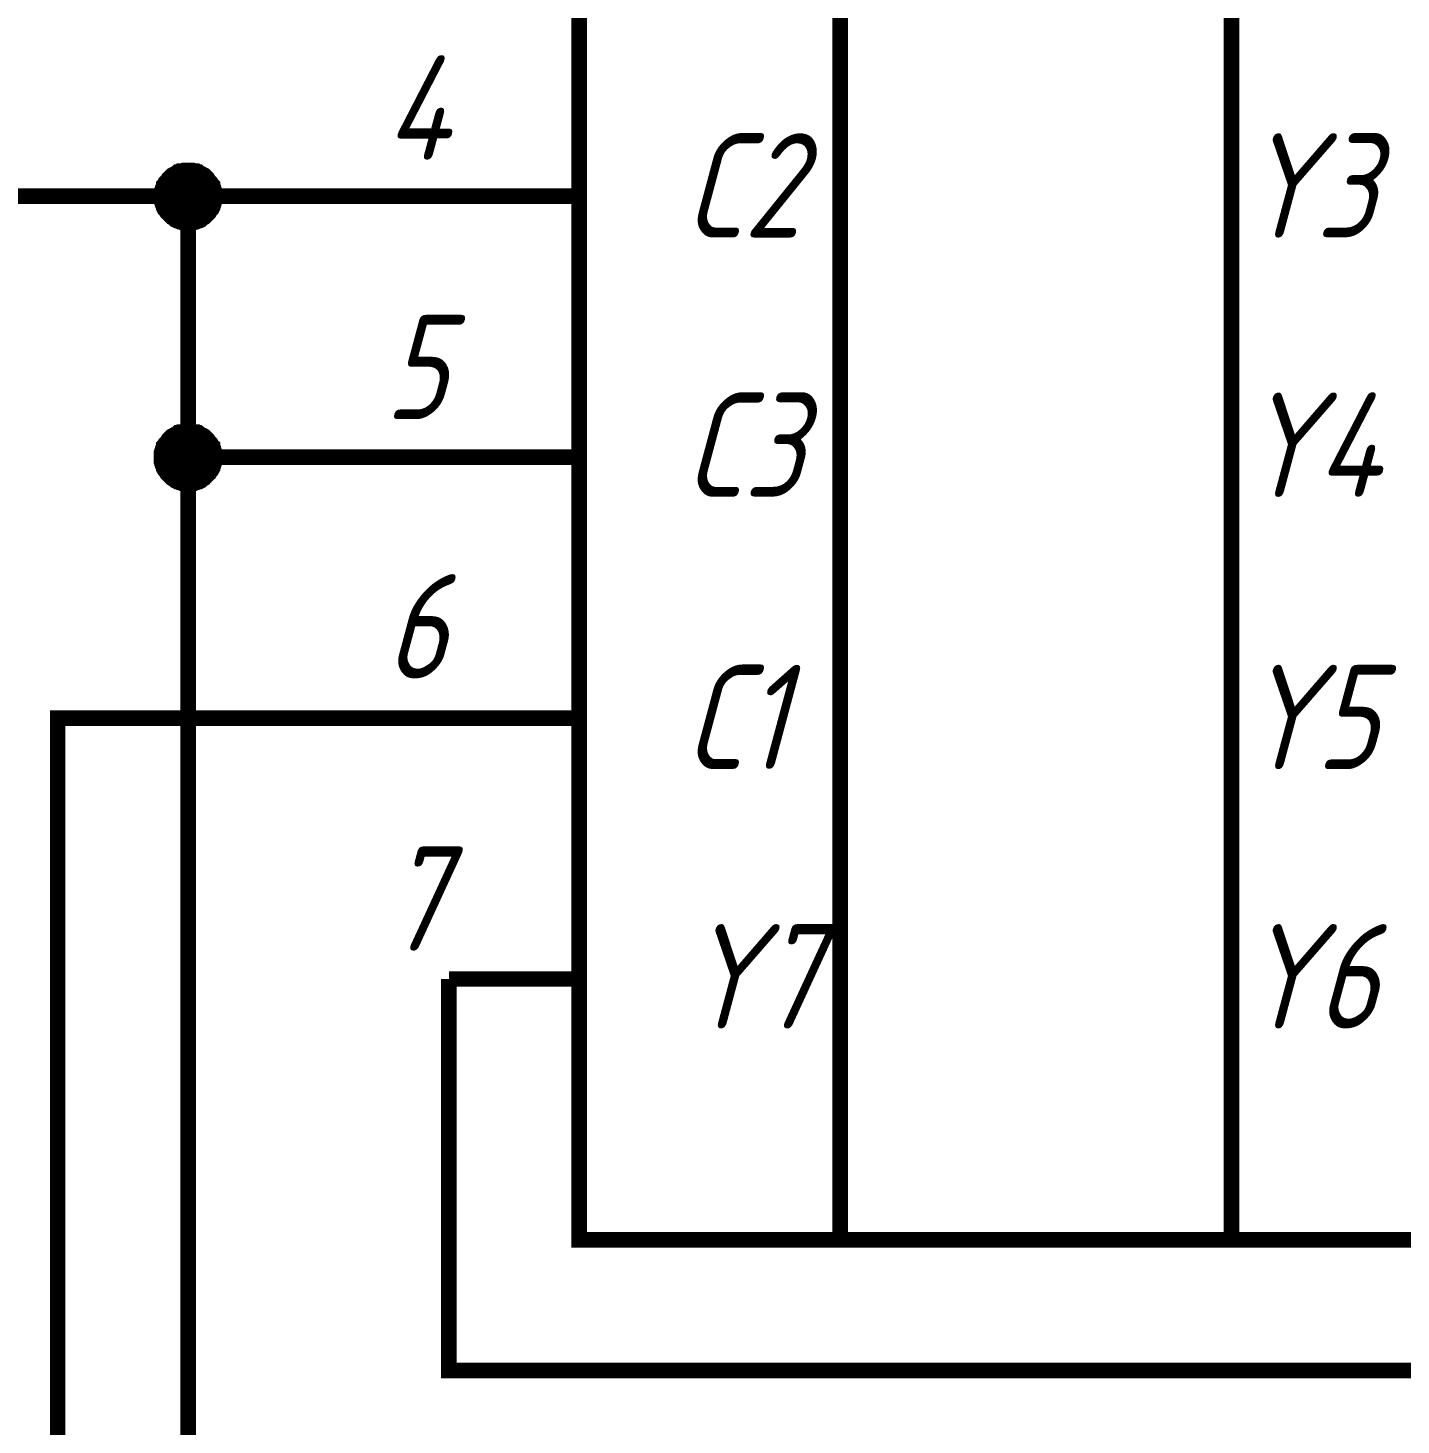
# Model space of a CAD drawing. Extents: x 196 to 1101, y 70 to 664.
# Drawn here: x 756.37 to 782.69, y 457.63 to 484.41 of the extents above; entities that cross this region are included whole.
import ezdxf

# ---------------------------------------------------------------- set-up
doc = ezdxf.new("R2010")
doc.units = 0
doc.header["$MEASUREMENT"] = 0
doc.layers.add('Sheet', color=255, linetype='CONTINUOUS')
doc.styles.add('GOST type A0', font='', dxfattribs={"oblique": 15, "height": 3.5})
doc.styles.get('GOST type A0').set_extended_font_data('GOST type A')

msp = doc.modelspace()

# ---------------------------------------------------------------- linework, layer by layer
at = {"layer": 'Sheet', "const_width": 0.3}
msp.add_lwpolyline([(766.939, 501.173), (784.424, 501.173), (784.424, 461.175), (766.939, 461.175), (766.939, 501.173)], close=True, dxfattribs=at)
for points in [[(771.939, 501.173), (771.939, 461.175)], [(779.439, 501.173), (779.439, 461.175)], [(634.485, 466.177), (631.985, 466.177), (631.985, 488.669), (749.439, 488.669), (749.439, 481.182), (759.439, 481.182)], [(758.927, 481.182), (758.927, 481.213), (758.927, 481.229), (758.927, 481.26), (758.942, 481.291), (758.942, 481.306), (758.958, 481.337), (758.958, 481.353), (758.973, 481.384), (758.973, 481.399), (758.989, 481.415), (759.004, 481.446), (759.02, 481.462), (759.035, 481.477), (759.051, 481.493), (759.066, 481.524), (759.082, 481.539), (759.098, 481.555), (759.113, 481.57), (759.129, 481.586), (759.16, 481.601), (759.175, 481.601), (759.191, 481.617), (759.222, 481.632), (759.237, 481.648), (759.268, 481.648), (759.284, 481.663), (759.315, 481.663), (759.33, 481.663), (759.362, 481.679), (759.393, 481.679), (759.408, 481.679), (759.439, 481.679)], [(758.927, 481.182), (758.927, 481.213), (758.927, 481.229), (758.927, 481.26), (758.942, 481.291), (758.942, 481.306), (758.958, 481.337), (758.958, 481.353), (758.973, 481.384), (758.973, 481.399), (758.989, 481.415), (759.004, 481.446), (759.02, 481.462), (759.035, 481.477), (759.051, 481.493), (759.066, 481.524), (759.082, 481.539), (759.098, 481.555), (759.113, 481.57), (759.129, 481.586), (759.16, 481.601), (759.175, 481.601), (759.191, 481.617), (759.222, 481.632), (759.237, 481.648), (759.268, 481.648), (759.284, 481.663), (759.315, 481.663), (759.33, 481.663), (759.362, 481.679), (759.393, 481.679), (759.408, 481.679), (759.439, 481.679)], [(758.927, 481.182), (758.927, 481.213), (758.927, 481.229), (758.927, 481.26), (758.942, 481.291), (758.942, 481.306), (758.958, 481.337), (758.958, 481.353), (758.973, 481.384), (758.973, 481.399), (758.989, 481.415), (759.004, 481.446), (759.02, 481.462), (759.035, 481.477), (759.051, 481.493), (759.066, 481.524), (759.082, 481.539), (759.098, 481.555), (759.113, 481.57), (759.129, 481.586), (759.16, 481.601), (759.175, 481.601), (759.191, 481.617), (759.222, 481.632), (759.237, 481.648), (759.268, 481.648), (759.284, 481.663), (759.315, 481.663), (759.33, 481.663), (759.362, 481.679), (759.393, 481.679), (759.408, 481.679), (759.439, 481.679)], [(758.927, 481.182), (758.927, 481.213), (758.927, 481.229), (758.927, 481.26), (758.942, 481.291), (758.942, 481.306), (758.958, 481.337), (758.958, 481.353), (758.973, 481.384), (758.973, 481.399), (758.989, 481.415), (759.004, 481.446), (759.02, 481.462), (759.035, 481.477), (759.051, 481.493), (759.066, 481.524), (759.082, 481.539), (759.098, 481.555), (759.113, 481.57), (759.129, 481.586), (759.16, 481.601), (759.175, 481.601), (759.191, 481.617), (759.222, 481.632), (759.237, 481.648), (759.268, 481.648), (759.284, 481.663), (759.315, 481.663), (759.33, 481.663), (759.362, 481.679), (759.393, 481.679), (759.408, 481.679), (759.439, 481.679)], [(758.927, 481.182), (758.927, 481.213), (758.927, 481.229), (758.927, 481.26), (758.942, 481.291), (758.942, 481.306), (758.958, 481.337), (758.958, 481.353), (758.973, 481.384), (758.973, 481.399), (758.989, 481.415), (759.004, 481.446), (759.02, 481.462), (759.035, 481.477), (759.051, 481.493), (759.066, 481.524), (759.082, 481.539), (759.098, 481.555), (759.113, 481.57), (759.129, 481.586), (759.16, 481.601), (759.175, 481.601), (759.191, 481.617), (759.222, 481.632), (759.237, 481.648), (759.268, 481.648), (759.284, 481.663), (759.315, 481.663), (759.33, 481.663), (759.362, 481.679), (759.393, 481.679), (759.408, 481.679), (759.439, 481.679)], [(758.927, 481.182), (758.927, 481.213), (758.927, 481.229), (758.927, 481.26), (758.942, 481.291), (758.942, 481.306), (758.958, 481.337), (758.958, 481.353), (758.973, 481.384), (758.973, 481.399), (758.989, 481.415), (759.004, 481.446), (759.02, 481.462), (759.035, 481.477), (759.051, 481.493), (759.066, 481.524), (759.082, 481.539), (759.098, 481.555), (759.113, 481.57), (759.129, 481.586), (759.16, 481.601), (759.175, 481.601), (759.191, 481.617), (759.222, 481.632), (759.237, 481.648), (759.268, 481.648), (759.284, 481.663), (759.315, 481.663), (759.33, 481.663), (759.362, 481.679), (759.393, 481.679), (759.408, 481.679), (759.439, 481.679)], [(758.927, 481.182), (758.927, 481.213), (758.927, 481.229), (758.927, 481.26), (758.942, 481.291), (758.942, 481.306), (758.958, 481.337), (758.958, 481.353), (758.973, 481.384), (758.973, 481.399), (758.989, 481.415), (759.004, 481.446), (759.02, 481.462), (759.035, 481.477), (759.051, 481.493), (759.066, 481.524), (759.082, 481.539), (759.098, 481.555), (759.113, 481.57), (759.129, 481.586), (759.16, 481.601), (759.175, 481.601), (759.191, 481.617), (759.222, 481.632), (759.237, 481.648), (759.268, 481.648), (759.284, 481.663), (759.315, 481.663), (759.33, 481.663), (759.362, 481.679), (759.393, 481.679), (759.408, 481.679), (759.439, 481.679)], [(758.927, 481.182), (758.927, 481.213), (758.927, 481.229), (758.927, 481.26), (758.942, 481.291), (758.942, 481.306), (758.958, 481.337), (758.958, 481.353), (758.973, 481.384), (758.973, 481.399), (758.989, 481.415), (759.004, 481.446), (759.02, 481.462), (759.035, 481.477), (759.051, 481.493), (759.066, 481.524), (759.082, 481.539), (759.098, 481.555), (759.113, 481.57), (759.129, 481.586), (759.16, 481.601), (759.175, 481.601), (759.191, 481.617), (759.222, 481.632), (759.237, 481.648), (759.268, 481.648), (759.284, 481.663), (759.315, 481.663), (759.33, 481.663), (759.362, 481.679), (759.393, 481.679), (759.408, 481.679), (759.439, 481.679)], [(759.439, 481.679), (759.439, 481.679)], [(759.439, 481.679), (759.47, 481.679), (759.486, 481.679), (759.517, 481.679), (759.548, 481.663), (759.563, 481.663), (759.594, 481.663), (759.61, 481.648), (759.641, 481.648), (759.657, 481.632), (759.688, 481.617), (759.703, 481.601), (759.719, 481.601), (759.75, 481.586), (759.765, 481.57), (759.781, 481.555), (759.796, 481.539), (759.812, 481.524), (759.827, 481.493), (759.843, 481.477), (759.858, 481.462), (759.874, 481.446), (759.889, 481.415), (759.905, 481.399), (759.905, 481.384), (759.921, 481.353), (759.921, 481.337), (759.936, 481.306), (759.936, 481.291), (759.952, 481.26), (759.952, 481.229), (759.952, 481.213), (759.952, 481.182)], [(759.439, 481.679), (759.439, 481.679)], [(759.439, 481.679), (759.47, 481.679), (759.486, 481.679), (759.517, 481.679), (759.548, 481.663), (759.563, 481.663), (759.594, 481.663), (759.61, 481.648), (759.641, 481.648), (759.657, 481.632), (759.688, 481.617), (759.703, 481.601), (759.719, 481.601), (759.75, 481.586), (759.765, 481.57), (759.781, 481.555), (759.796, 481.539), (759.812, 481.524), (759.827, 481.493), (759.843, 481.477), (759.858, 481.462), (759.874, 481.446), (759.889, 481.415), (759.905, 481.399), (759.905, 481.384), (759.921, 481.353), (759.921, 481.337), (759.936, 481.306), (759.936, 481.291), (759.952, 481.26), (759.952, 481.229), (759.952, 481.213), (759.952, 481.182)], [(759.439, 481.679), (759.439, 481.679)], [(759.439, 481.679), (759.47, 481.679), (759.486, 481.679), (759.517, 481.679), (759.548, 481.663), (759.563, 481.663), (759.594, 481.663), (759.61, 481.648), (759.641, 481.648), (759.657, 481.632), (759.688, 481.617), (759.703, 481.601), (759.719, 481.601), (759.75, 481.586), (759.765, 481.57), (759.781, 481.555), (759.796, 481.539), (759.812, 481.524), (759.827, 481.493), (759.843, 481.477), (759.858, 481.462), (759.874, 481.446), (759.889, 481.415), (759.905, 481.399), (759.905, 481.384), (759.921, 481.353), (759.921, 481.337), (759.936, 481.306), (759.936, 481.291), (759.952, 481.26), (759.952, 481.229), (759.952, 481.213), (759.952, 481.182)], [(759.439, 481.679), (759.439, 481.679)], [(759.439, 481.679), (759.47, 481.679), (759.486, 481.679), (759.517, 481.679), (759.548, 481.663), (759.563, 481.663), (759.594, 481.663), (759.61, 481.648), (759.641, 481.648), (759.657, 481.632), (759.688, 481.617), (759.703, 481.601), (759.719, 481.601), (759.75, 481.586), (759.765, 481.57), (759.781, 481.555), (759.796, 481.539), (759.812, 481.524), (759.827, 481.493), (759.843, 481.477), (759.858, 481.462), (759.874, 481.446), (759.889, 481.415), (759.905, 481.399), (759.905, 481.384), (759.921, 481.353), (759.921, 481.337), (759.936, 481.306), (759.936, 481.291), (759.952, 481.26), (759.952, 481.229), (759.952, 481.213), (759.952, 481.182)], [(759.439, 481.679), (759.439, 481.679)], [(759.439, 481.679), (759.47, 481.679), (759.486, 481.679), (759.517, 481.679), (759.548, 481.663), (759.563, 481.663), (759.594, 481.663), (759.61, 481.648), (759.641, 481.648), (759.657, 481.632), (759.688, 481.617), (759.703, 481.601), (759.719, 481.601), (759.75, 481.586), (759.765, 481.57), (759.781, 481.555), (759.796, 481.539), (759.812, 481.524), (759.827, 481.493), (759.843, 481.477), (759.858, 481.462), (759.874, 481.446), (759.889, 481.415), (759.905, 481.399), (759.905, 481.384), (759.921, 481.353), (759.921, 481.337), (759.936, 481.306), (759.936, 481.291), (759.952, 481.26), (759.952, 481.229), (759.952, 481.213), (759.952, 481.182)], [(759.439, 481.679), (759.439, 481.679)], [(759.439, 481.679), (759.47, 481.679), (759.486, 481.679), (759.517, 481.679), (759.548, 481.663), (759.563, 481.663), (759.594, 481.663), (759.61, 481.648), (759.641, 481.648), (759.657, 481.632), (759.688, 481.617), (759.703, 481.601), (759.719, 481.601), (759.75, 481.586), (759.765, 481.57), (759.781, 481.555), (759.796, 481.539), (759.812, 481.524), (759.827, 481.493), (759.843, 481.477), (759.858, 481.462), (759.874, 481.446), (759.889, 481.415), (759.905, 481.399), (759.905, 481.384), (759.921, 481.353), (759.921, 481.337), (759.936, 481.306), (759.936, 481.291), (759.952, 481.26), (759.952, 481.229), (759.952, 481.213), (759.952, 481.182)], [(759.439, 481.679), (759.439, 481.679)], [(759.439, 481.679), (759.47, 481.679), (759.486, 481.679), (759.517, 481.679), (759.548, 481.663), (759.563, 481.663), (759.594, 481.663), (759.61, 481.648), (759.641, 481.648), (759.657, 481.632), (759.688, 481.617), (759.703, 481.601), (759.719, 481.601), (759.75, 481.586), (759.765, 481.57), (759.781, 481.555), (759.796, 481.539), (759.812, 481.524), (759.827, 481.493), (759.843, 481.477), (759.858, 481.462), (759.874, 481.446), (759.889, 481.415), (759.905, 481.399), (759.905, 481.384), (759.921, 481.353), (759.921, 481.337), (759.936, 481.306), (759.936, 481.291), (759.952, 481.26), (759.952, 481.229), (759.952, 481.213), (759.952, 481.182)], [(759.439, 481.679), (759.439, 481.679)], [(759.439, 481.679), (759.47, 481.679), (759.486, 481.679), (759.517, 481.679), (759.548, 481.663), (759.563, 481.663), (759.594, 481.663), (759.61, 481.648), (759.641, 481.648), (759.657, 481.632), (759.688, 481.617), (759.703, 481.601), (759.719, 481.601), (759.75, 481.586), (759.765, 481.57), (759.781, 481.555), (759.796, 481.539), (759.812, 481.524), (759.827, 481.493), (759.843, 481.477), (759.858, 481.462), (759.874, 481.446), (759.889, 481.415), (759.905, 481.399), (759.905, 481.384), (759.921, 481.353), (759.921, 481.337), (759.936, 481.306), (759.936, 481.291), (759.952, 481.26), (759.952, 481.229), (759.952, 481.213), (759.952, 481.182)], [(759.439, 480.669), (759.408, 480.669), (759.393, 480.669), (759.362, 480.669), (759.33, 480.685), (759.315, 480.685), (759.284, 480.7), (759.268, 480.7), (759.237, 480.716), (759.222, 480.716), (759.191, 480.731), (759.175, 480.747), (759.16, 480.763), (759.129, 480.778), (759.113, 480.794), (759.098, 480.809), (759.082, 480.825), (759.066, 480.84), (759.051, 480.856), (759.035, 480.871), (759.02, 480.902), (759.004, 480.918), (758.989, 480.933), (758.973, 480.964), (758.973, 480.98), (758.958, 481.011), (758.958, 481.027), (758.942, 481.058), (758.942, 481.073), (758.927, 481.104), (758.927, 481.135), (758.927, 481.151), (758.927, 481.182)], [(758.927, 481.182), (758.927, 481.182)], [(759.439, 480.669), (759.408, 480.669), (759.393, 480.669), (759.362, 480.669), (759.33, 480.685), (759.315, 480.685), (759.284, 480.7), (759.268, 480.7), (759.237, 480.716), (759.222, 480.716), (759.191, 480.731), (759.175, 480.747), (759.16, 480.763), (759.129, 480.778), (759.113, 480.794), (759.098, 480.809), (759.082, 480.825), (759.066, 480.84), (759.051, 480.856), (759.035, 480.871), (759.02, 480.902), (759.004, 480.918), (758.989, 480.933), (758.973, 480.964), (758.973, 480.98), (758.958, 481.011), (758.958, 481.027), (758.942, 481.058), (758.942, 481.073), (758.927, 481.104), (758.927, 481.135), (758.927, 481.151), (758.927, 481.182)], [(758.927, 481.182), (758.927, 481.182)], [(759.439, 480.669), (759.408, 480.669), (759.393, 480.669), (759.362, 480.669), (759.33, 480.685), (759.315, 480.685), (759.284, 480.7), (759.268, 480.7), (759.237, 480.716), (759.222, 480.716), (759.191, 480.731), (759.175, 480.747), (759.16, 480.763), (759.129, 480.778), (759.113, 480.794), (759.098, 480.809), (759.082, 480.825), (759.066, 480.84), (759.051, 480.856), (759.035, 480.871), (759.02, 480.902), (759.004, 480.918), (758.989, 480.933), (758.973, 480.964), (758.973, 480.98), (758.958, 481.011), (758.958, 481.027), (758.942, 481.058), (758.942, 481.073), (758.927, 481.104), (758.927, 481.135), (758.927, 481.151), (758.927, 481.182)], [(758.927, 481.182), (758.927, 481.182)], [(759.439, 480.669), (759.408, 480.669), (759.393, 480.669), (759.362, 480.669), (759.33, 480.685), (759.315, 480.685), (759.284, 480.7), (759.268, 480.7), (759.237, 480.716), (759.222, 480.716), (759.191, 480.731), (759.175, 480.747), (759.16, 480.763), (759.129, 480.778), (759.113, 480.794), (759.098, 480.809), (759.082, 480.825), (759.066, 480.84), (759.051, 480.856), (759.035, 480.871), (759.02, 480.902), (759.004, 480.918), (758.989, 480.933), (758.973, 480.964), (758.973, 480.98), (758.958, 481.011), (758.958, 481.027), (758.942, 481.058), (758.942, 481.073), (758.927, 481.104), (758.927, 481.135), (758.927, 481.151), (758.927, 481.182)], [(758.927, 481.182), (758.927, 481.182)], [(759.439, 480.669), (759.408, 480.669), (759.393, 480.669), (759.362, 480.669), (759.33, 480.685), (759.315, 480.685), (759.284, 480.7), (759.268, 480.7), (759.237, 480.716), (759.222, 480.716), (759.191, 480.731), (759.175, 480.747), (759.16, 480.763), (759.129, 480.778), (759.113, 480.794), (759.098, 480.809), (759.082, 480.825), (759.066, 480.84), (759.051, 480.856), (759.035, 480.871), (759.02, 480.902), (759.004, 480.918), (758.989, 480.933), (758.973, 480.964), (758.973, 480.98), (758.958, 481.011), (758.958, 481.027), (758.942, 481.058), (758.942, 481.073), (758.927, 481.104), (758.927, 481.135), (758.927, 481.151), (758.927, 481.182)], [(758.927, 481.182), (758.927, 481.182)], [(759.439, 480.669), (759.408, 480.669), (759.393, 480.669), (759.362, 480.669), (759.33, 480.685), (759.315, 480.685), (759.284, 480.7), (759.268, 480.7), (759.237, 480.716), (759.222, 480.716), (759.191, 480.731), (759.175, 480.747), (759.16, 480.763), (759.129, 480.778), (759.113, 480.794), (759.098, 480.809), (759.082, 480.825), (759.066, 480.84), (759.051, 480.856), (759.035, 480.871), (759.02, 480.902), (759.004, 480.918), (758.989, 480.933), (758.973, 480.964), (758.973, 480.98), (758.958, 481.011), (758.958, 481.027), (758.942, 481.058), (758.942, 481.073), (758.927, 481.104), (758.927, 481.135), (758.927, 481.151), (758.927, 481.182)], [(758.927, 481.182), (758.927, 481.182)], [(759.439, 480.669), (759.408, 480.669), (759.393, 480.669), (759.362, 480.669), (759.33, 480.685), (759.315, 480.685), (759.284, 480.7), (759.268, 480.7), (759.237, 480.716), (759.222, 480.716), (759.191, 480.731), (759.175, 480.747), (759.16, 480.763), (759.129, 480.778), (759.113, 480.794), (759.098, 480.809), (759.082, 480.825), (759.066, 480.84), (759.051, 480.856), (759.035, 480.871), (759.02, 480.902), (759.004, 480.918), (758.989, 480.933), (758.973, 480.964), (758.973, 480.98), (758.958, 481.011), (758.958, 481.027), (758.942, 481.058), (758.942, 481.073), (758.927, 481.104), (758.927, 481.135), (758.927, 481.151), (758.927, 481.182)], [(758.927, 481.182), (758.927, 481.182)], [(759.439, 480.669), (759.408, 480.669), (759.393, 480.669), (759.362, 480.669), (759.33, 480.685), (759.315, 480.685), (759.284, 480.7), (759.268, 480.7), (759.237, 480.716), (759.222, 480.716), (759.191, 480.731), (759.175, 480.747), (759.16, 480.763), (759.129, 480.778), (759.113, 480.794), (759.098, 480.809), (759.082, 480.825), (759.066, 480.84), (759.051, 480.856), (759.035, 480.871), (759.02, 480.902), (759.004, 480.918), (758.989, 480.933), (758.973, 480.964), (758.973, 480.98), (758.958, 481.011), (758.958, 481.027), (758.942, 481.058), (758.942, 481.073), (758.927, 481.104), (758.927, 481.135), (758.927, 481.151), (758.927, 481.182)], [(758.927, 481.182), (758.927, 481.182)], [(764.439, 481.182), (759.439, 481.182), (759.439, 476.18), (764.439, 476.18)], [(759.952, 481.182), (759.952, 481.151), (759.952, 481.135), (759.952, 481.104), (759.936, 481.073), (759.936, 481.058), (759.921, 481.027), (759.921, 481.011), (759.905, 480.98), (759.905, 480.964), (759.889, 480.933), (759.874, 480.918), (759.858, 480.902), (759.843, 480.871), (759.827, 480.856), (759.812, 480.84), (759.796, 480.825), (759.781, 480.809), (759.765, 480.794), (759.75, 480.778), (759.719, 480.763), (759.703, 480.747), (759.688, 480.731), (759.657, 480.716), (759.641, 480.716), (759.61, 480.7), (759.594, 480.7), (759.563, 480.685), (759.548, 480.685), (759.517, 480.669), (759.486, 480.669), (759.47, 480.669), (759.439, 480.669)], [(759.952, 481.182), (759.952, 481.151), (759.952, 481.135), (759.952, 481.104), (759.936, 481.073), (759.936, 481.058), (759.921, 481.027), (759.921, 481.011), (759.905, 480.98), (759.905, 480.964), (759.889, 480.933), (759.874, 480.918), (759.858, 480.902), (759.843, 480.871), (759.827, 480.856), (759.812, 480.84), (759.796, 480.825), (759.781, 480.809), (759.765, 480.794), (759.75, 480.778), (759.719, 480.763), (759.703, 480.747), (759.688, 480.731), (759.657, 480.716), (759.641, 480.716), (759.61, 480.7), (759.594, 480.7), (759.563, 480.685), (759.548, 480.685), (759.517, 480.669), (759.486, 480.669), (759.47, 480.669), (759.439, 480.669)], [(759.952, 481.182), (759.952, 481.151), (759.952, 481.135), (759.952, 481.104), (759.936, 481.073), (759.936, 481.058), (759.921, 481.027), (759.921, 481.011), (759.905, 480.98), (759.905, 480.964), (759.889, 480.933), (759.874, 480.918), (759.858, 480.902), (759.843, 480.871), (759.827, 480.856), (759.812, 480.84), (759.796, 480.825), (759.781, 480.809), (759.765, 480.794), (759.75, 480.778), (759.719, 480.763), (759.703, 480.747), (759.688, 480.731), (759.657, 480.716), (759.641, 480.716), (759.61, 480.7), (759.594, 480.7), (759.563, 480.685), (759.548, 480.685), (759.517, 480.669), (759.486, 480.669), (759.47, 480.669), (759.439, 480.669)], [(759.952, 481.182), (759.952, 481.151), (759.952, 481.135), (759.952, 481.104), (759.936, 481.073), (759.936, 481.058), (759.921, 481.027), (759.921, 481.011), (759.905, 480.98), (759.905, 480.964), (759.889, 480.933), (759.874, 480.918), (759.858, 480.902), (759.843, 480.871), (759.827, 480.856), (759.812, 480.84), (759.796, 480.825), (759.781, 480.809), (759.765, 480.794), (759.75, 480.778), (759.719, 480.763), (759.703, 480.747), (759.688, 480.731), (759.657, 480.716), (759.641, 480.716), (759.61, 480.7), (759.594, 480.7), (759.563, 480.685), (759.548, 480.685), (759.517, 480.669), (759.486, 480.669), (759.47, 480.669), (759.439, 480.669)], [(759.952, 481.182), (759.952, 481.151), (759.952, 481.135), (759.952, 481.104), (759.936, 481.073), (759.936, 481.058), (759.921, 481.027), (759.921, 481.011), (759.905, 480.98), (759.905, 480.964), (759.889, 480.933), (759.874, 480.918), (759.858, 480.902), (759.843, 480.871), (759.827, 480.856), (759.812, 480.84), (759.796, 480.825), (759.781, 480.809), (759.765, 480.794), (759.75, 480.778), (759.719, 480.763), (759.703, 480.747), (759.688, 480.731), (759.657, 480.716), (759.641, 480.716), (759.61, 480.7), (759.594, 480.7), (759.563, 480.685), (759.548, 480.685), (759.517, 480.669), (759.486, 480.669), (759.47, 480.669), (759.439, 480.669)], [(759.952, 481.182), (759.952, 481.151), (759.952, 481.135), (759.952, 481.104), (759.936, 481.073), (759.936, 481.058), (759.921, 481.027), (759.921, 481.011), (759.905, 480.98), (759.905, 480.964), (759.889, 480.933), (759.874, 480.918), (759.858, 480.902), (759.843, 480.871), (759.827, 480.856), (759.812, 480.84), (759.796, 480.825), (759.781, 480.809), (759.765, 480.794), (759.75, 480.778), (759.719, 480.763), (759.703, 480.747), (759.688, 480.731), (759.657, 480.716), (759.641, 480.716), (759.61, 480.7), (759.594, 480.7), (759.563, 480.685), (759.548, 480.685), (759.517, 480.669), (759.486, 480.669), (759.47, 480.669), (759.439, 480.669)], [(759.952, 481.182), (759.952, 481.151), (759.952, 481.135), (759.952, 481.104), (759.936, 481.073), (759.936, 481.058), (759.921, 481.027), (759.921, 481.011), (759.905, 480.98), (759.905, 480.964), (759.889, 480.933), (759.874, 480.918), (759.858, 480.902), (759.843, 480.871), (759.827, 480.856), (759.812, 480.84), (759.796, 480.825), (759.781, 480.809), (759.765, 480.794), (759.75, 480.778), (759.719, 480.763), (759.703, 480.747), (759.688, 480.731), (759.657, 480.716), (759.641, 480.716), (759.61, 480.7), (759.594, 480.7), (759.563, 480.685), (759.548, 480.685), (759.517, 480.669), (759.486, 480.669), (759.47, 480.669), (759.439, 480.669)], [(759.952, 481.182), (759.952, 481.151), (759.952, 481.135), (759.952, 481.104), (759.936, 481.073), (759.936, 481.058), (759.921, 481.027), (759.921, 481.011), (759.905, 480.98), (759.905, 480.964), (759.889, 480.933), (759.874, 480.918), (759.858, 480.902), (759.843, 480.871), (759.827, 480.856), (759.812, 480.84), (759.796, 480.825), (759.781, 480.809), (759.765, 480.794), (759.75, 480.778), (759.719, 480.763), (759.703, 480.747), (759.688, 480.731), (759.657, 480.716), (759.641, 480.716), (759.61, 480.7), (759.594, 480.7), (759.563, 480.685), (759.548, 480.685), (759.517, 480.669), (759.486, 480.669), (759.47, 480.669), (759.439, 480.669)], [(759.952, 481.182), (759.952, 481.182), (759.952, 481.182), (759.952, 481.182), (759.952, 481.182), (759.952, 481.182), (759.952, 481.182), (759.952, 481.182), (759.952, 481.182), (759.952, 481.182), (759.952, 481.182), (759.952, 481.182), (759.952, 481.182), (759.952, 481.182), (759.952, 481.182), (759.952, 481.182), (759.952, 481.182), (759.952, 481.182), (759.952, 481.182), (759.952, 481.182), (759.952, 481.182), (759.952, 481.182), (759.952, 481.182), (759.952, 481.182), (759.952, 481.182), (759.952, 481.182), (759.952, 481.182), (759.952, 481.182), (759.952, 481.182), (759.952, 481.182), (759.952, 481.182), (759.952, 481.182), (759.952, 481.182)], [(759.952, 481.182), (759.952, 481.182)], [(759.952, 481.182), (759.952, 481.182), (759.952, 481.182), (759.952, 481.182), (759.952, 481.182), (759.952, 481.182), (759.952, 481.182), (759.952, 481.182), (759.952, 481.182), (759.952, 481.182), (759.952, 481.182), (759.952, 481.182), (759.952, 481.182), (759.952, 481.182), (759.952, 481.182), (759.952, 481.182), (759.952, 481.182), (759.952, 481.182), (759.952, 481.182), (759.952, 481.182), (759.952, 481.182), (759.952, 481.182), (759.952, 481.182), (759.952, 481.182), (759.952, 481.182), (759.952, 481.182), (759.952, 481.182), (759.952, 481.182), (759.952, 481.182), (759.952, 481.182), (759.952, 481.182), (759.952, 481.182), (759.952, 481.182)], [(759.952, 481.182), (759.952, 481.182)], [(759.952, 481.182), (759.952, 481.182), (759.952, 481.182), (759.952, 481.182), (759.952, 481.182), (759.952, 481.182), (759.952, 481.182), (759.952, 481.182), (759.952, 481.182), (759.952, 481.182), (759.952, 481.182), (759.952, 481.182), (759.952, 481.182), (759.952, 481.182), (759.952, 481.182), (759.952, 481.182), (759.952, 481.182), (759.952, 481.182), (759.952, 481.182), (759.952, 481.182), (759.952, 481.182), (759.952, 481.182), (759.952, 481.182), (759.952, 481.182), (759.952, 481.182), (759.952, 481.182), (759.952, 481.182), (759.952, 481.182), (759.952, 481.182), (759.952, 481.182), (759.952, 481.182), (759.952, 481.182), (759.952, 481.182)], [(759.952, 481.182), (759.952, 481.182)], [(759.952, 481.182), (759.952, 481.182), (759.952, 481.182), (759.952, 481.182), (759.952, 481.182), (759.952, 481.182), (759.952, 481.182), (759.952, 481.182), (759.952, 481.182), (759.952, 481.182), (759.952, 481.182), (759.952, 481.182), (759.952, 481.182), (759.952, 481.182), (759.952, 481.182), (759.952, 481.182), (759.952, 481.182), (759.952, 481.182), (759.952, 481.182), (759.952, 481.182), (759.952, 481.182), (759.952, 481.182), (759.952, 481.182), (759.952, 481.182), (759.952, 481.182), (759.952, 481.182), (759.952, 481.182), (759.952, 481.182), (759.952, 481.182), (759.952, 481.182), (759.952, 481.182), (759.952, 481.182), (759.952, 481.182)], [(759.952, 481.182), (759.952, 481.182)], [(759.952, 481.182), (759.952, 481.182), (759.952, 481.182), (759.952, 481.182), (759.952, 481.182), (759.952, 481.182), (759.952, 481.182), (759.952, 481.182), (759.952, 481.182), (759.952, 481.182), (759.952, 481.182), (759.952, 481.182), (759.952, 481.182), (759.952, 481.182), (759.952, 481.182), (759.952, 481.182), (759.952, 481.182), (759.952, 481.182), (759.952, 481.182), (759.952, 481.182), (759.952, 481.182), (759.952, 481.182), (759.952, 481.182), (759.952, 481.182), (759.952, 481.182), (759.952, 481.182), (759.952, 481.182), (759.952, 481.182), (759.952, 481.182), (759.952, 481.182), (759.952, 481.182), (759.952, 481.182), (759.952, 481.182)], [(759.952, 481.182), (759.952, 481.182)], [(759.952, 481.182), (759.952, 481.182), (759.952, 481.182), (759.952, 481.182), (759.952, 481.182), (759.952, 481.182), (759.952, 481.182), (759.952, 481.182), (759.952, 481.182), (759.952, 481.182), (759.952, 481.182), (759.952, 481.182), (759.952, 481.182), (759.952, 481.182), (759.952, 481.182), (759.952, 481.182), (759.952, 481.182), (759.952, 481.182), (759.952, 481.182), (759.952, 481.182), (759.952, 481.182), (759.952, 481.182), (759.952, 481.182), (759.952, 481.182), (759.952, 481.182), (759.952, 481.182), (759.952, 481.182), (759.952, 481.182), (759.952, 481.182), (759.952, 481.182), (759.952, 481.182), (759.952, 481.182), (759.952, 481.182)], [(759.952, 481.182), (759.952, 481.182)], [(759.952, 481.182), (759.952, 481.182), (759.952, 481.182), (759.952, 481.182), (759.952, 481.182), (759.952, 481.182), (759.952, 481.182), (759.952, 481.182), (759.952, 481.182), (759.952, 481.182), (759.952, 481.182), (759.952, 481.182), (759.952, 481.182), (759.952, 481.182), (759.952, 481.182), (759.952, 481.182), (759.952, 481.182), (759.952, 481.182), (759.952, 481.182), (759.952, 481.182), (759.952, 481.182), (759.952, 481.182), (759.952, 481.182), (759.952, 481.182), (759.952, 481.182), (759.952, 481.182), (759.952, 481.182), (759.952, 481.182), (759.952, 481.182), (759.952, 481.182), (759.952, 481.182), (759.952, 481.182), (759.952, 481.182)], [(759.952, 481.182), (759.952, 481.182)], [(759.952, 481.182), (759.952, 481.182), (759.952, 481.182), (759.952, 481.182), (759.952, 481.182), (759.952, 481.182), (759.952, 481.182), (759.952, 481.182), (759.952, 481.182), (759.952, 481.182), (759.952, 481.182), (759.952, 481.182), (759.952, 481.182), (759.952, 481.182), (759.952, 481.182), (759.952, 481.182), (759.952, 481.182), (759.952, 481.182), (759.952, 481.182), (759.952, 481.182), (759.952, 481.182), (759.952, 481.182), (759.952, 481.182), (759.952, 481.182), (759.952, 481.182), (759.952, 481.182), (759.952, 481.182), (759.952, 481.182), (759.952, 481.182), (759.952, 481.182), (759.952, 481.182), (759.952, 481.182), (759.952, 481.182)], [(759.952, 481.182), (759.952, 481.182)], [(766.939, 481.182), (764.439, 481.182)], [(758.927, 476.18), (758.927, 476.211), (758.927, 476.227), (758.927, 476.258), (758.942, 476.289), (758.942, 476.304), (758.958, 476.335), (758.958, 476.351), (758.973, 476.382), (758.973, 476.398), (758.989, 476.413), (759.004, 476.444), (759.02, 476.46), (759.035, 476.475), (759.051, 476.491), (759.066, 476.522), (759.082, 476.537), (759.098, 476.553), (759.113, 476.568), (759.129, 476.584), (759.16, 476.6), (759.175, 476.6), (759.191, 476.615), (759.222, 476.631), (759.237, 476.646), (759.268, 476.646), (759.284, 476.662), (759.315, 476.662), (759.33, 476.662), (759.362, 476.677), (759.393, 476.677), (759.408, 476.677), (759.439, 476.677)], [(758.927, 476.18), (758.927, 476.211), (758.927, 476.227), (758.927, 476.258), (758.942, 476.289), (758.942, 476.304), (758.958, 476.335), (758.958, 476.351), (758.973, 476.382), (758.973, 476.398), (758.989, 476.413), (759.004, 476.444), (759.02, 476.46), (759.035, 476.475), (759.051, 476.491), (759.066, 476.522), (759.082, 476.537), (759.098, 476.553), (759.113, 476.568), (759.129, 476.584), (759.16, 476.6), (759.175, 476.6), (759.191, 476.615), (759.222, 476.631), (759.237, 476.646), (759.268, 476.646), (759.284, 476.662), (759.315, 476.662), (759.33, 476.662), (759.362, 476.677), (759.393, 476.677), (759.408, 476.677), (759.439, 476.677)], [(758.927, 476.18), (758.927, 476.211), (758.927, 476.227), (758.927, 476.258), (758.942, 476.289), (758.942, 476.304), (758.958, 476.335), (758.958, 476.351), (758.973, 476.382), (758.973, 476.398), (758.989, 476.413), (759.004, 476.444), (759.02, 476.46), (759.035, 476.475), (759.051, 476.491), (759.066, 476.522), (759.082, 476.537), (759.098, 476.553), (759.113, 476.568), (759.129, 476.584), (759.16, 476.6), (759.175, 476.6), (759.191, 476.615), (759.222, 476.631), (759.237, 476.646), (759.268, 476.646), (759.284, 476.662), (759.315, 476.662), (759.33, 476.662), (759.362, 476.677), (759.393, 476.677), (759.408, 476.677), (759.439, 476.677)], [(758.927, 476.18), (758.927, 476.211), (758.927, 476.227), (758.927, 476.258), (758.942, 476.289), (758.942, 476.304), (758.958, 476.335), (758.958, 476.351), (758.973, 476.382), (758.973, 476.398), (758.989, 476.413), (759.004, 476.444), (759.02, 476.46), (759.035, 476.475), (759.051, 476.491), (759.066, 476.522), (759.082, 476.537), (759.098, 476.553), (759.113, 476.568), (759.129, 476.584), (759.16, 476.6), (759.175, 476.6), (759.191, 476.615), (759.222, 476.631), (759.237, 476.646), (759.268, 476.646), (759.284, 476.662), (759.315, 476.662), (759.33, 476.662), (759.362, 476.677), (759.393, 476.677), (759.408, 476.677), (759.439, 476.677)], [(758.927, 476.18), (758.927, 476.211), (758.927, 476.227), (758.927, 476.258), (758.942, 476.289), (758.942, 476.304), (758.958, 476.335), (758.958, 476.351), (758.973, 476.382), (758.973, 476.398), (758.989, 476.413), (759.004, 476.444), (759.02, 476.46), (759.035, 476.475), (759.051, 476.491), (759.066, 476.522), (759.082, 476.537), (759.098, 476.553), (759.113, 476.568), (759.129, 476.584), (759.16, 476.6), (759.175, 476.6), (759.191, 476.615), (759.222, 476.631), (759.237, 476.646), (759.268, 476.646), (759.284, 476.662), (759.315, 476.662), (759.33, 476.662), (759.362, 476.677), (759.393, 476.677), (759.408, 476.677), (759.439, 476.677)], [(758.927, 476.18), (758.927, 476.211), (758.927, 476.227), (758.927, 476.258), (758.942, 476.289), (758.942, 476.304), (758.958, 476.335), (758.958, 476.351), (758.973, 476.382), (758.973, 476.398), (758.989, 476.413), (759.004, 476.444), (759.02, 476.46), (759.035, 476.475), (759.051, 476.491), (759.066, 476.522), (759.082, 476.537), (759.098, 476.553), (759.113, 476.568), (759.129, 476.584), (759.16, 476.6), (759.175, 476.6), (759.191, 476.615), (759.222, 476.631), (759.237, 476.646), (759.268, 476.646), (759.284, 476.662), (759.315, 476.662), (759.33, 476.662), (759.362, 476.677), (759.393, 476.677), (759.408, 476.677), (759.439, 476.677)], [(758.927, 476.18), (758.927, 476.211), (758.927, 476.227), (758.927, 476.258), (758.942, 476.289), (758.942, 476.304), (758.958, 476.335), (758.958, 476.351), (758.973, 476.382), (758.973, 476.398), (758.989, 476.413), (759.004, 476.444), (759.02, 476.46), (759.035, 476.475), (759.051, 476.491), (759.066, 476.522), (759.082, 476.537), (759.098, 476.553), (759.113, 476.568), (759.129, 476.584), (759.16, 476.6), (759.175, 476.6), (759.191, 476.615), (759.222, 476.631), (759.237, 476.646), (759.268, 476.646), (759.284, 476.662), (759.315, 476.662), (759.33, 476.662), (759.362, 476.677), (759.393, 476.677), (759.408, 476.677), (759.439, 476.677)], [(758.927, 476.18), (758.927, 476.211), (758.927, 476.227), (758.927, 476.258), (758.942, 476.289), (758.942, 476.304), (758.958, 476.335), (758.958, 476.351), (758.973, 476.382), (758.973, 476.398), (758.989, 476.413), (759.004, 476.444), (759.02, 476.46), (759.035, 476.475), (759.051, 476.491), (759.066, 476.522), (759.082, 476.537), (759.098, 476.553), (759.113, 476.568), (759.129, 476.584), (759.16, 476.6), (759.175, 476.6), (759.191, 476.615), (759.222, 476.631), (759.237, 476.646), (759.268, 476.646), (759.284, 476.662), (759.315, 476.662), (759.33, 476.662), (759.362, 476.677), (759.393, 476.677), (759.408, 476.677), (759.439, 476.677)], [(759.439, 476.677), (759.439, 476.677)], [(759.439, 476.677), (759.47, 476.677), (759.486, 476.677), (759.517, 476.677), (759.548, 476.662), (759.563, 476.662), (759.594, 476.662), (759.61, 476.646), (759.641, 476.646), (759.657, 476.631), (759.688, 476.615), (759.703, 476.6), (759.719, 476.6), (759.75, 476.584), (759.765, 476.568), (759.781, 476.553), (759.796, 476.537), (759.812, 476.522), (759.827, 476.491), (759.843, 476.475), (759.858, 476.46), (759.874, 476.444), (759.889, 476.413), (759.905, 476.398), (759.905, 476.382), (759.921, 476.351), (759.921, 476.335), (759.936, 476.304), (759.936, 476.289), (759.952, 476.258), (759.952, 476.227), (759.952, 476.211), (759.952, 476.18)], [(759.439, 476.677), (759.439, 476.677)], [(759.439, 476.677), (759.47, 476.677), (759.486, 476.677), (759.517, 476.677), (759.548, 476.662), (759.563, 476.662), (759.594, 476.662), (759.61, 476.646), (759.641, 476.646), (759.657, 476.631), (759.688, 476.615), (759.703, 476.6), (759.719, 476.6), (759.75, 476.584), (759.765, 476.568), (759.781, 476.553), (759.796, 476.537), (759.812, 476.522), (759.827, 476.491), (759.843, 476.475), (759.858, 476.46), (759.874, 476.444), (759.889, 476.413), (759.905, 476.398), (759.905, 476.382), (759.921, 476.351), (759.921, 476.335), (759.936, 476.304), (759.936, 476.289), (759.952, 476.258), (759.952, 476.227), (759.952, 476.211), (759.952, 476.18)], [(759.439, 476.677), (759.439, 476.677)], [(759.439, 476.677), (759.47, 476.677), (759.486, 476.677), (759.517, 476.677), (759.548, 476.662), (759.563, 476.662), (759.594, 476.662), (759.61, 476.646), (759.641, 476.646), (759.657, 476.631), (759.688, 476.615), (759.703, 476.6), (759.719, 476.6), (759.75, 476.584), (759.765, 476.568), (759.781, 476.553), (759.796, 476.537), (759.812, 476.522), (759.827, 476.491), (759.843, 476.475), (759.858, 476.46), (759.874, 476.444), (759.889, 476.413), (759.905, 476.398), (759.905, 476.382), (759.921, 476.351), (759.921, 476.335), (759.936, 476.304), (759.936, 476.289), (759.952, 476.258), (759.952, 476.227), (759.952, 476.211), (759.952, 476.18)], [(759.439, 476.677), (759.439, 476.677)], [(759.439, 476.677), (759.47, 476.677), (759.486, 476.677), (759.517, 476.677), (759.548, 476.662), (759.563, 476.662), (759.594, 476.662), (759.61, 476.646), (759.641, 476.646), (759.657, 476.631), (759.688, 476.615), (759.703, 476.6), (759.719, 476.6), (759.75, 476.584), (759.765, 476.568), (759.781, 476.553), (759.796, 476.537), (759.812, 476.522), (759.827, 476.491), (759.843, 476.475), (759.858, 476.46), (759.874, 476.444), (759.889, 476.413), (759.905, 476.398), (759.905, 476.382), (759.921, 476.351), (759.921, 476.335), (759.936, 476.304), (759.936, 476.289), (759.952, 476.258), (759.952, 476.227), (759.952, 476.211), (759.952, 476.18)], [(759.439, 476.677), (759.439, 476.677)], [(759.439, 476.677), (759.47, 476.677), (759.486, 476.677), (759.517, 476.677), (759.548, 476.662), (759.563, 476.662), (759.594, 476.662), (759.61, 476.646), (759.641, 476.646), (759.657, 476.631), (759.688, 476.615), (759.703, 476.6), (759.719, 476.6), (759.75, 476.584), (759.765, 476.568), (759.781, 476.553), (759.796, 476.537), (759.812, 476.522), (759.827, 476.491), (759.843, 476.475), (759.858, 476.46), (759.874, 476.444), (759.889, 476.413), (759.905, 476.398), (759.905, 476.382), (759.921, 476.351), (759.921, 476.335), (759.936, 476.304), (759.936, 476.289), (759.952, 476.258), (759.952, 476.227), (759.952, 476.211), (759.952, 476.18)], [(759.439, 476.677), (759.439, 476.677)], [(759.439, 476.677), (759.47, 476.677), (759.486, 476.677), (759.517, 476.677), (759.548, 476.662), (759.563, 476.662), (759.594, 476.662), (759.61, 476.646), (759.641, 476.646), (759.657, 476.631), (759.688, 476.615), (759.703, 476.6), (759.719, 476.6), (759.75, 476.584), (759.765, 476.568), (759.781, 476.553), (759.796, 476.537), (759.812, 476.522), (759.827, 476.491), (759.843, 476.475), (759.858, 476.46), (759.874, 476.444), (759.889, 476.413), (759.905, 476.398), (759.905, 476.382), (759.921, 476.351), (759.921, 476.335), (759.936, 476.304), (759.936, 476.289), (759.952, 476.258), (759.952, 476.227), (759.952, 476.211), (759.952, 476.18)], [(759.439, 476.677), (759.439, 476.677)], [(759.439, 476.677), (759.47, 476.677), (759.486, 476.677), (759.517, 476.677), (759.548, 476.662), (759.563, 476.662), (759.594, 476.662), (759.61, 476.646), (759.641, 476.646), (759.657, 476.631), (759.688, 476.615), (759.703, 476.6), (759.719, 476.6), (759.75, 476.584), (759.765, 476.568), (759.781, 476.553), (759.796, 476.537), (759.812, 476.522), (759.827, 476.491), (759.843, 476.475), (759.858, 476.46), (759.874, 476.444), (759.889, 476.413), (759.905, 476.398), (759.905, 476.382), (759.921, 476.351), (759.921, 476.335), (759.936, 476.304), (759.936, 476.289), (759.952, 476.258), (759.952, 476.227), (759.952, 476.211), (759.952, 476.18)], [(759.439, 476.677), (759.439, 476.677)], [(759.439, 476.677), (759.47, 476.677), (759.486, 476.677), (759.517, 476.677), (759.548, 476.662), (759.563, 476.662), (759.594, 476.662), (759.61, 476.646), (759.641, 476.646), (759.657, 476.631), (759.688, 476.615), (759.703, 476.6), (759.719, 476.6), (759.75, 476.584), (759.765, 476.568), (759.781, 476.553), (759.796, 476.537), (759.812, 476.522), (759.827, 476.491), (759.843, 476.475), (759.858, 476.46), (759.874, 476.444), (759.889, 476.413), (759.905, 476.398), (759.905, 476.382), (759.921, 476.351), (759.921, 476.335), (759.936, 476.304), (759.936, 476.289), (759.952, 476.258), (759.952, 476.227), (759.952, 476.211), (759.952, 476.18)], [(759.439, 475.668), (759.408, 475.668), (759.393, 475.668), (759.362, 475.668), (759.33, 475.683), (759.315, 475.683), (759.284, 475.699), (759.268, 475.699), (759.237, 475.714), (759.222, 475.714), (759.191, 475.73), (759.175, 475.745), (759.16, 475.761), (759.129, 475.776), (759.113, 475.792), (759.098, 475.807), (759.082, 475.823), (759.066, 475.838), (759.051, 475.854), (759.035, 475.869), (759.02, 475.901), (759.004, 475.916), (758.989, 475.932), (758.973, 475.963), (758.973, 475.978), (758.958, 476.009), (758.958, 476.025), (758.942, 476.056), (758.942, 476.071), (758.927, 476.102), (758.927, 476.134), (758.927, 476.149), (758.927, 476.18)], [(758.927, 476.18), (758.927, 476.18)], [(759.439, 475.668), (759.408, 475.668), (759.393, 475.668), (759.362, 475.668), (759.33, 475.683), (759.315, 475.683), (759.284, 475.699), (759.268, 475.699), (759.237, 475.714), (759.222, 475.714), (759.191, 475.73), (759.175, 475.745), (759.16, 475.761), (759.129, 475.776), (759.113, 475.792), (759.098, 475.807), (759.082, 475.823), (759.066, 475.838), (759.051, 475.854), (759.035, 475.869), (759.02, 475.901), (759.004, 475.916), (758.989, 475.932), (758.973, 475.963), (758.973, 475.978), (758.958, 476.009), (758.958, 476.025), (758.942, 476.056), (758.942, 476.071), (758.927, 476.102), (758.927, 476.134), (758.927, 476.149), (758.927, 476.18)], [(758.927, 476.18), (758.927, 476.18)], [(759.439, 475.668), (759.408, 475.668), (759.393, 475.668), (759.362, 475.668), (759.33, 475.683), (759.315, 475.683), (759.284, 475.699), (759.268, 475.699), (759.237, 475.714), (759.222, 475.714), (759.191, 475.73), (759.175, 475.745), (759.16, 475.761), (759.129, 475.776), (759.113, 475.792), (759.098, 475.807), (759.082, 475.823), (759.066, 475.838), (759.051, 475.854), (759.035, 475.869), (759.02, 475.901), (759.004, 475.916), (758.989, 475.932), (758.973, 475.963), (758.973, 475.978), (758.958, 476.009), (758.958, 476.025), (758.942, 476.056), (758.942, 476.071), (758.927, 476.102), (758.927, 476.134), (758.927, 476.149), (758.927, 476.18)], [(758.927, 476.18), (758.927, 476.18)], [(759.439, 475.668), (759.408, 475.668), (759.393, 475.668), (759.362, 475.668), (759.33, 475.683), (759.315, 475.683), (759.284, 475.699), (759.268, 475.699), (759.237, 475.714), (759.222, 475.714), (759.191, 475.73), (759.175, 475.745), (759.16, 475.761), (759.129, 475.776), (759.113, 475.792), (759.098, 475.807), (759.082, 475.823), (759.066, 475.838), (759.051, 475.854), (759.035, 475.869), (759.02, 475.901), (759.004, 475.916), (758.989, 475.932), (758.973, 475.963), (758.973, 475.978), (758.958, 476.009), (758.958, 476.025), (758.942, 476.056), (758.942, 476.071), (758.927, 476.102), (758.927, 476.134), (758.927, 476.149), (758.927, 476.18)], [(758.927, 476.18), (758.927, 476.18)], [(759.439, 475.668), (759.408, 475.668), (759.393, 475.668), (759.362, 475.668), (759.33, 475.683), (759.315, 475.683), (759.284, 475.699), (759.268, 475.699), (759.237, 475.714), (759.222, 475.714), (759.191, 475.73), (759.175, 475.745), (759.16, 475.761), (759.129, 475.776), (759.113, 475.792), (759.098, 475.807), (759.082, 475.823), (759.066, 475.838), (759.051, 475.854), (759.035, 475.869), (759.02, 475.901), (759.004, 475.916), (758.989, 475.932), (758.973, 475.963), (758.973, 475.978), (758.958, 476.009), (758.958, 476.025), (758.942, 476.056), (758.942, 476.071), (758.927, 476.102), (758.927, 476.134), (758.927, 476.149), (758.927, 476.18)], [(758.927, 476.18), (758.927, 476.18)], [(759.439, 475.668), (759.408, 475.668), (759.393, 475.668), (759.362, 475.668), (759.33, 475.683), (759.315, 475.683), (759.284, 475.699), (759.268, 475.699), (759.237, 475.714), (759.222, 475.714), (759.191, 475.73), (759.175, 475.745), (759.16, 475.761), (759.129, 475.776), (759.113, 475.792), (759.098, 475.807), (759.082, 475.823), (759.066, 475.838), (759.051, 475.854), (759.035, 475.869), (759.02, 475.901), (759.004, 475.916), (758.989, 475.932), (758.973, 475.963), (758.973, 475.978), (758.958, 476.009), (758.958, 476.025), (758.942, 476.056), (758.942, 476.071), (758.927, 476.102), (758.927, 476.134), (758.927, 476.149), (758.927, 476.18)], [(758.927, 476.18), (758.927, 476.18)], [(759.439, 475.668), (759.408, 475.668), (759.393, 475.668), (759.362, 475.668), (759.33, 475.683), (759.315, 475.683), (759.284, 475.699), (759.268, 475.699), (759.237, 475.714), (759.222, 475.714), (759.191, 475.73), (759.175, 475.745), (759.16, 475.761), (759.129, 475.776), (759.113, 475.792), (759.098, 475.807), (759.082, 475.823), (759.066, 475.838), (759.051, 475.854), (759.035, 475.869), (759.02, 475.901), (759.004, 475.916), (758.989, 475.932), (758.973, 475.963), (758.973, 475.978), (758.958, 476.009), (758.958, 476.025), (758.942, 476.056), (758.942, 476.071), (758.927, 476.102), (758.927, 476.134), (758.927, 476.149), (758.927, 476.18)], [(758.927, 476.18), (758.927, 476.18)], [(759.439, 475.668), (759.408, 475.668), (759.393, 475.668), (759.362, 475.668), (759.33, 475.683), (759.315, 475.683), (759.284, 475.699), (759.268, 475.699), (759.237, 475.714), (759.222, 475.714), (759.191, 475.73), (759.175, 475.745), (759.16, 475.761), (759.129, 475.776), (759.113, 475.792), (759.098, 475.807), (759.082, 475.823), (759.066, 475.838), (759.051, 475.854), (759.035, 475.869), (759.02, 475.901), (759.004, 475.916), (758.989, 475.932), (758.973, 475.963), (758.973, 475.978), (758.958, 476.009), (758.958, 476.025), (758.942, 476.056), (758.942, 476.071), (758.927, 476.102), (758.927, 476.134), (758.927, 476.149), (758.927, 476.18)], [(758.927, 476.18), (758.927, 476.18)], [(759.952, 476.18), (759.952, 476.149), (759.952, 476.134), (759.952, 476.102), (759.936, 476.071), (759.936, 476.056), (759.921, 476.025), (759.921, 476.009), (759.905, 475.978), (759.905, 475.963), (759.889, 475.932), (759.874, 475.916), (759.858, 475.901), (759.843, 475.869), (759.827, 475.854), (759.812, 475.838), (759.796, 475.823), (759.781, 475.807), (759.765, 475.792), (759.75, 475.776), (759.719, 475.761), (759.703, 475.745), (759.688, 475.73), (759.657, 475.714), (759.641, 475.714), (759.61, 475.699), (759.594, 475.699), (759.563, 475.683), (759.548, 475.683), (759.517, 475.668), (759.486, 475.668), (759.47, 475.668), (759.439, 475.668)], [(759.952, 476.18), (759.952, 476.149), (759.952, 476.134), (759.952, 476.102), (759.936, 476.071), (759.936, 476.056), (759.921, 476.025), (759.921, 476.009), (759.905, 475.978), (759.905, 475.963), (759.889, 475.932), (759.874, 475.916), (759.858, 475.901), (759.843, 475.869), (759.827, 475.854), (759.812, 475.838), (759.796, 475.823), (759.781, 475.807), (759.765, 475.792), (759.75, 475.776), (759.719, 475.761), (759.703, 475.745), (759.688, 475.73), (759.657, 475.714), (759.641, 475.714), (759.61, 475.699), (759.594, 475.699), (759.563, 475.683), (759.548, 475.683), (759.517, 475.668), (759.486, 475.668), (759.47, 475.668), (759.439, 475.668)], [(759.439, 476.18), (759.439, 421.176), (759.439, 416.174), (764.439, 416.174)], [(759.952, 476.18), (759.952, 476.149), (759.952, 476.134), (759.952, 476.102), (759.936, 476.071), (759.936, 476.056), (759.921, 476.025), (759.921, 476.009), (759.905, 475.978), (759.905, 475.963), (759.889, 475.932), (759.874, 475.916), (759.858, 475.901), (759.843, 475.869), (759.827, 475.854), (759.812, 475.838), (759.796, 475.823), (759.781, 475.807), (759.765, 475.792), (759.75, 475.776), (759.719, 475.761), (759.703, 475.745), (759.688, 475.73), (759.657, 475.714), (759.641, 475.714), (759.61, 475.699), (759.594, 475.699), (759.563, 475.683), (759.548, 475.683), (759.517, 475.668), (759.486, 475.668), (759.47, 475.668), (759.439, 475.668)], [(759.952, 476.18), (759.952, 476.149), (759.952, 476.134), (759.952, 476.102), (759.936, 476.071), (759.936, 476.056), (759.921, 476.025), (759.921, 476.009), (759.905, 475.978), (759.905, 475.963), (759.889, 475.932), (759.874, 475.916), (759.858, 475.901), (759.843, 475.869), (759.827, 475.854), (759.812, 475.838), (759.796, 475.823), (759.781, 475.807), (759.765, 475.792), (759.75, 475.776), (759.719, 475.761), (759.703, 475.745), (759.688, 475.73), (759.657, 475.714), (759.641, 475.714), (759.61, 475.699), (759.594, 475.699), (759.563, 475.683), (759.548, 475.683), (759.517, 475.668), (759.486, 475.668), (759.47, 475.668), (759.439, 475.668)], [(759.952, 476.18), (759.952, 476.149), (759.952, 476.134), (759.952, 476.102), (759.936, 476.071), (759.936, 476.056), (759.921, 476.025), (759.921, 476.009), (759.905, 475.978), (759.905, 475.963), (759.889, 475.932), (759.874, 475.916), (759.858, 475.901), (759.843, 475.869), (759.827, 475.854), (759.812, 475.838), (759.796, 475.823), (759.781, 475.807), (759.765, 475.792), (759.75, 475.776), (759.719, 475.761), (759.703, 475.745), (759.688, 475.73), (759.657, 475.714), (759.641, 475.714), (759.61, 475.699), (759.594, 475.699), (759.563, 475.683), (759.548, 475.683), (759.517, 475.668), (759.486, 475.668), (759.47, 475.668), (759.439, 475.668)], [(759.952, 476.18), (759.952, 476.149), (759.952, 476.134), (759.952, 476.102), (759.936, 476.071), (759.936, 476.056), (759.921, 476.025), (759.921, 476.009), (759.905, 475.978), (759.905, 475.963), (759.889, 475.932), (759.874, 475.916), (759.858, 475.901), (759.843, 475.869), (759.827, 475.854), (759.812, 475.838), (759.796, 475.823), (759.781, 475.807), (759.765, 475.792), (759.75, 475.776), (759.719, 475.761), (759.703, 475.745), (759.688, 475.73), (759.657, 475.714), (759.641, 475.714), (759.61, 475.699), (759.594, 475.699), (759.563, 475.683), (759.548, 475.683), (759.517, 475.668), (759.486, 475.668), (759.47, 475.668), (759.439, 475.668)], [(759.952, 476.18), (759.952, 476.149), (759.952, 476.134), (759.952, 476.102), (759.936, 476.071), (759.936, 476.056), (759.921, 476.025), (759.921, 476.009), (759.905, 475.978), (759.905, 475.963), (759.889, 475.932), (759.874, 475.916), (759.858, 475.901), (759.843, 475.869), (759.827, 475.854), (759.812, 475.838), (759.796, 475.823), (759.781, 475.807), (759.765, 475.792), (759.75, 475.776), (759.719, 475.761), (759.703, 475.745), (759.688, 475.73), (759.657, 475.714), (759.641, 475.714), (759.61, 475.699), (759.594, 475.699), (759.563, 475.683), (759.548, 475.683), (759.517, 475.668), (759.486, 475.668), (759.47, 475.668), (759.439, 475.668)], [(759.952, 476.18), (759.952, 476.149), (759.952, 476.134), (759.952, 476.102), (759.936, 476.071), (759.936, 476.056), (759.921, 476.025), (759.921, 476.009), (759.905, 475.978), (759.905, 475.963), (759.889, 475.932), (759.874, 475.916), (759.858, 475.901), (759.843, 475.869), (759.827, 475.854), (759.812, 475.838), (759.796, 475.823), (759.781, 475.807), (759.765, 475.792), (759.75, 475.776), (759.719, 475.761), (759.703, 475.745), (759.688, 475.73), (759.657, 475.714), (759.641, 475.714), (759.61, 475.699), (759.594, 475.699), (759.563, 475.683), (759.548, 475.683), (759.517, 475.668), (759.486, 475.668), (759.47, 475.668), (759.439, 475.668)], [(759.952, 476.18), (759.952, 476.18), (759.952, 476.18), (759.952, 476.18), (759.952, 476.18), (759.952, 476.18), (759.952, 476.18), (759.952, 476.18), (759.952, 476.18), (759.952, 476.18), (759.952, 476.18), (759.952, 476.18), (759.952, 476.18), (759.952, 476.18), (759.952, 476.18), (759.952, 476.18), (759.952, 476.18), (759.952, 476.18), (759.952, 476.18), (759.952, 476.18), (759.952, 476.18), (759.952, 476.18), (759.952, 476.18), (759.952, 476.18), (759.952, 476.18), (759.952, 476.18), (759.952, 476.18), (759.952, 476.18), (759.952, 476.18), (759.952, 476.18), (759.952, 476.18), (759.952, 476.18), (759.952, 476.18)], [(759.952, 476.18), (759.952, 476.18)], [(759.952, 476.18), (759.952, 476.18), (759.952, 476.18), (759.952, 476.18), (759.952, 476.18), (759.952, 476.18), (759.952, 476.18), (759.952, 476.18), (759.952, 476.18), (759.952, 476.18), (759.952, 476.18), (759.952, 476.18), (759.952, 476.18), (759.952, 476.18), (759.952, 476.18), (759.952, 476.18), (759.952, 476.18), (759.952, 476.18), (759.952, 476.18), (759.952, 476.18), (759.952, 476.18), (759.952, 476.18), (759.952, 476.18), (759.952, 476.18), (759.952, 476.18), (759.952, 476.18), (759.952, 476.18), (759.952, 476.18), (759.952, 476.18), (759.952, 476.18), (759.952, 476.18), (759.952, 476.18), (759.952, 476.18)], [(759.952, 476.18), (759.952, 476.18)], [(759.952, 476.18), (759.952, 476.18), (759.952, 476.18), (759.952, 476.18), (759.952, 476.18), (759.952, 476.18), (759.952, 476.18), (759.952, 476.18), (759.952, 476.18), (759.952, 476.18), (759.952, 476.18), (759.952, 476.18), (759.952, 476.18), (759.952, 476.18), (759.952, 476.18), (759.952, 476.18), (759.952, 476.18), (759.952, 476.18), (759.952, 476.18), (759.952, 476.18), (759.952, 476.18), (759.952, 476.18), (759.952, 476.18), (759.952, 476.18), (759.952, 476.18), (759.952, 476.18), (759.952, 476.18), (759.952, 476.18), (759.952, 476.18), (759.952, 476.18), (759.952, 476.18), (759.952, 476.18), (759.952, 476.18)], [(759.952, 476.18), (759.952, 476.18)], [(759.952, 476.18), (759.952, 476.18), (759.952, 476.18), (759.952, 476.18), (759.952, 476.18), (759.952, 476.18), (759.952, 476.18), (759.952, 476.18), (759.952, 476.18), (759.952, 476.18), (759.952, 476.18), (759.952, 476.18), (759.952, 476.18), (759.952, 476.18), (759.952, 476.18), (759.952, 476.18), (759.952, 476.18), (759.952, 476.18), (759.952, 476.18), (759.952, 476.18), (759.952, 476.18), (759.952, 476.18), (759.952, 476.18), (759.952, 476.18), (759.952, 476.18), (759.952, 476.18), (759.952, 476.18), (759.952, 476.18), (759.952, 476.18), (759.952, 476.18), (759.952, 476.18), (759.952, 476.18), (759.952, 476.18)], [(759.952, 476.18), (759.952, 476.18)], [(759.952, 476.18), (759.952, 476.18), (759.952, 476.18), (759.952, 476.18), (759.952, 476.18), (759.952, 476.18), (759.952, 476.18), (759.952, 476.18), (759.952, 476.18), (759.952, 476.18), (759.952, 476.18), (759.952, 476.18), (759.952, 476.18), (759.952, 476.18), (759.952, 476.18), (759.952, 476.18), (759.952, 476.18), (759.952, 476.18), (759.952, 476.18), (759.952, 476.18), (759.952, 476.18), (759.952, 476.18), (759.952, 476.18), (759.952, 476.18), (759.952, 476.18), (759.952, 476.18), (759.952, 476.18), (759.952, 476.18), (759.952, 476.18), (759.952, 476.18), (759.952, 476.18), (759.952, 476.18), (759.952, 476.18)], [(759.952, 476.18), (759.952, 476.18)], [(759.952, 476.18), (759.952, 476.18), (759.952, 476.18), (759.952, 476.18), (759.952, 476.18), (759.952, 476.18), (759.952, 476.18), (759.952, 476.18), (759.952, 476.18), (759.952, 476.18), (759.952, 476.18), (759.952, 476.18), (759.952, 476.18), (759.952, 476.18), (759.952, 476.18), (759.952, 476.18), (759.952, 476.18), (759.952, 476.18), (759.952, 476.18), (759.952, 476.18), (759.952, 476.18), (759.952, 476.18), (759.952, 476.18), (759.952, 476.18), (759.952, 476.18), (759.952, 476.18), (759.952, 476.18), (759.952, 476.18), (759.952, 476.18), (759.952, 476.18), (759.952, 476.18), (759.952, 476.18), (759.952, 476.18)], [(759.952, 476.18), (759.952, 476.18)], [(759.952, 476.18), (759.952, 476.18), (759.952, 476.18), (759.952, 476.18), (759.952, 476.18), (759.952, 476.18), (759.952, 476.18), (759.952, 476.18), (759.952, 476.18), (759.952, 476.18), (759.952, 476.18), (759.952, 476.18), (759.952, 476.18), (759.952, 476.18), (759.952, 476.18), (759.952, 476.18), (759.952, 476.18), (759.952, 476.18), (759.952, 476.18), (759.952, 476.18), (759.952, 476.18), (759.952, 476.18), (759.952, 476.18), (759.952, 476.18), (759.952, 476.18), (759.952, 476.18), (759.952, 476.18), (759.952, 476.18), (759.952, 476.18), (759.952, 476.18), (759.952, 476.18), (759.952, 476.18), (759.952, 476.18)], [(759.952, 476.18), (759.952, 476.18)], [(759.952, 476.18), (759.952, 476.18), (759.952, 476.18), (759.952, 476.18), (759.952, 476.18), (759.952, 476.18), (759.952, 476.18), (759.952, 476.18), (759.952, 476.18), (759.952, 476.18), (759.952, 476.18), (759.952, 476.18), (759.952, 476.18), (759.952, 476.18), (759.952, 476.18), (759.952, 476.18), (759.952, 476.18), (759.952, 476.18), (759.952, 476.18), (759.952, 476.18), (759.952, 476.18), (759.952, 476.18), (759.952, 476.18), (759.952, 476.18), (759.952, 476.18), (759.952, 476.18), (759.952, 476.18), (759.952, 476.18), (759.952, 476.18), (759.952, 476.18), (759.952, 476.18), (759.952, 476.18), (759.952, 476.18)], [(759.952, 476.18), (759.952, 476.18)], [(766.939, 476.18), (764.439, 476.18)], [(756.939, 436.181), (756.939, 436.181), (756.939, 436.181), (756.939, 471.178), (764.439, 471.178)], [(766.939, 471.178), (764.439, 471.178)], [(766.939, 466.177), (764.439, 466.177)], [(764.439, 466.177), (764.439, 458.674), (806.924, 458.674), (806.924, 461.175), (809.424, 461.175)]]:
    msp.add_lwpolyline(points, dxfattribs=at)
at = {"layer": 'Sheet', "const_width": 0.508}
for points in [[(759.182, 481.183, 1), (759.69, 481.183, 1)], [(759.182, 476.183, 1), (759.69, 476.183, 1)]]:
    msp.add_lwpolyline(points, format="xyb", close=True, dxfattribs=at)

# ---------------------------------------------------------------- texts
at = {"layer": 'Sheet', "style": 'GOST type A0', "oblique": 15}
for s, p in [('4', (763.212, 481.881)), ('C2', (768.927, 480.39)), ('Y3', (779.61, 480.39)), ('5', (763.212, 476.91)), ('C3', (768.927, 475.419)), ('Y4', (779.61, 475.419)), ('6', (763.212, 471.939)), ('C1', (768.927, 470.2)), ('Y5', (779.61, 470.2)), ('7', (763.212, 466.72)), ('Y7', (768.927, 465.229)), ('Y6', (779.61, 465.229))]:
    msp.add_text(s, height=2, dxfattribs=at).set_placement(p)

doc.saveas('drawing.dxf')
